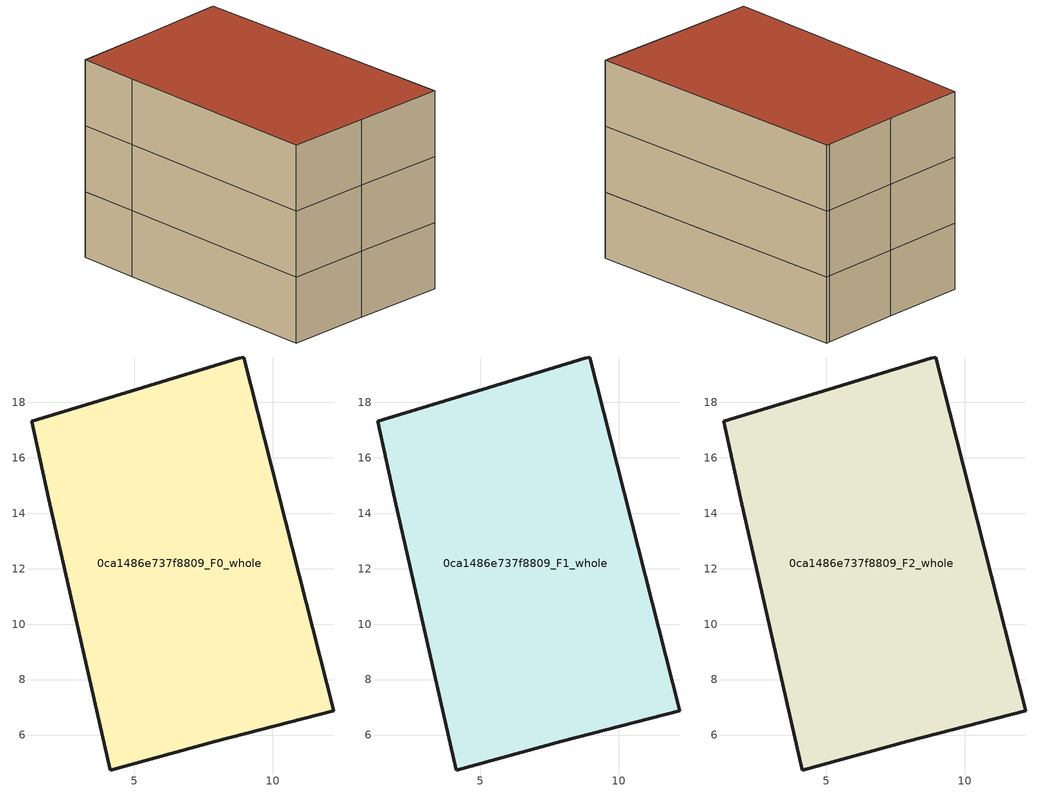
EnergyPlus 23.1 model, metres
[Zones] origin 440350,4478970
0ca1486e737f8809_F0_whole
 floor ground (EU_floor_Construction): 8.95,19.63 12.2,6.89 7.95,5.78 4.14,4.74 1.92,14.5 1.31,17.31 5.11,18.46 8.77,19.58 z0
 wall outside (EU_wall_Construction): 7.95,5.78 12.2,6.89 8.95,19.63 8.77,19.58 5.11,18.46 1.31,17.31 1.92,14.5 4.14,4.74 7.95,5.78 z0:3
0ca1486e737f8809_F1_whole
 floor to 0ca1486e737f8809_F0_whole (EU_floor_Construction): 8.95,19.63 12.2,6.89 7.95,5.78 4.14,4.74 1.92,14.5 1.31,17.31 5.11,18.46 8.77,19.58 z3
 wall outside (EU_wall_Construction): 7.95,5.78 12.2,6.89 8.95,19.63 8.77,19.58 5.11,18.46 1.31,17.31 1.92,14.5 4.14,4.74 7.95,5.78 z3:6
0ca1486e737f8809_F2_whole
 floor to 0ca1486e737f8809_F1_whole (EU_floor_Construction): 8.95,19.63 12.2,6.89 7.95,5.78 4.14,4.74 1.92,14.5 1.31,17.31 5.11,18.46 8.77,19.58 z6
 wall outside (EU_wall_Construction): 7.95,5.78 12.2,6.89 8.95,19.63 8.77,19.58 5.11,18.46 1.31,17.31 1.92,14.5 4.14,4.74 7.95,5.78 z6:9
 roof outside (EU_roof_Construction): 12.2,6.89 8.95,19.63 8.77,19.58 5.11,18.46 1.31,17.31 1.92,14.5 4.14,4.74 7.95,5.78 z9
[Building]
EU S2 Campaign: North Axis=0; Terrain=City; Solar Distribution=FullExterior
[Site:Location]
Madrid: Latitude=40.5; Longitude=-3.5; Time Zone=1; Elevation=609
[SizingPeriod:WeatherFileDays]
AnnualSizingPeriod: Begin Month=1; Begin Day of Month=1; End Month=12; End Day of Month=31; Day of Week for Start Day=Monday; Use Weather File Daylight Saving Period=No; Use Weather File Rain and Snow Indicators=No
[MATERIAL]
EU_InternalMass_Material: Roughness=MediumRough; Thickness=0.1; Conductivity=1; Density=1800; Specific Heat=900; Thermal Absorptance=0.9; Solar Absorptance=0.7; Visible Absorptance=0.7
[MATERIAL:NOMASS] Roughness=MediumRough; Thermal Absorptance=0.9; Solar Absorptance=0.7; Visible Absorptance=0.7
Name | Thermal Resistance
EU_wall_NoMass | 0.419739
EU_roof_NoMass | 0.352165
EU_floor_NoMass | 0.608284
[CONSTRUCTION]
EU_wall_Construction: EU_wall_NoMass
EU_roof_Construction: EU_roof_NoMass
EU_floor_Construction: EU_floor_NoMass
EU_InternalMass_Construction: EU_InternalMass_Material
[ZONE] Type=1; Multiplier=1; Ceiling Height=autocalculate; Volume=318.491; Floor Area=autocalculate; Part of Total Floor Area=Yes
0ca1486e737f8809_F0_whole; 0ca1486e737f8809_F1_whole; 0ca1486e737f8809_F2_whole
[INTERNALMASS] Construction=EU_InternalMass_Construction; Surface Area=99.6828
Name | Zone or ZoneList
0ca1486e737f8809_F0_whole_EU_InternalMass | 0ca1486e737f8809_F0_whole
0ca1486e737f8809_F1_whole_EU_InternalMass | 0ca1486e737f8809_F1_whole
0ca1486e737f8809_F2_whole_EU_InternalMass | 0ca1486e737f8809_F2_whole
[OTHEREQUIPMENT] Fuel Type=Electricity; Design Level Calculation Method=Watts/Area; Power per Zone Floor Area=1; Fraction Latent=0; Fraction Radiant=0; Fraction Lost=0; Carbon Dioxide Generation Rate=0; EndUse Subcategory=EU_Step8_InternalGains
Name | Zone or ZoneList or Space or SpaceList | Schedule
EU_Step8_InternalGain_0ca1486e737f8809_F0_whole_f000 | 0ca1486e737f8809_F0_whole | EU_Step8_GainSchedule_0ca1486e737f8809_F0_whole_f000
EU_Step8_InternalGain_0ca1486e737f8809_F1_whole_f000 | 0ca1486e737f8809_F1_whole | EU_Step8_GainSchedule_0ca1486e737f8809_F1_whole_f000
EU_Step8_InternalGain_0ca1486e737f8809_F2_whole_f000 | 0ca1486e737f8809_F2_whole | EU_Step8_GainSchedule_0ca1486e737f8809_F2_whole_f000
[ZONEVENTILATION:DESIGNFLOWRATE] Schedule=EU_AlwaysOn; Design Flow Rate Calculation Method=AirChanges/Hour; Air Changes per Hour=0.703302; Ventilation Type=Natural; Fan Pressure Rise=0; Fan Total Efficiency=1; Constant Term Coefficient=1; Temperature Term Coefficient=0; Velocity Term Coefficient=0; Velocity Squared Term Coefficient=0; Minimum Indoor Temperature=-100; Maximum Indoor Temperature=100; Delta Temperature=-100; Minimum Outdoor Temperature=-100; Maximum Outdoor Temperature=100; Maximum Wind Speed=40
Name | Zone or ZoneList or Space or SpaceList
EU_ConstantAir_0ca1486e737f8809_F0_whole | 0ca1486e737f8809_F0_whole
EU_ConstantAir_0ca1486e737f8809_F1_whole | 0ca1486e737f8809_F1_whole
EU_ConstantAir_0ca1486e737f8809_F2_whole | 0ca1486e737f8809_F2_whole
[HVACTEMPLATE:THERMOSTAT] Constant Heating Setpoint=20; Constant Cooling Setpoint=50
EU_HeatOnly_0ca1486e737f8809_F0_whole; EU_HeatOnly_0ca1486e737f8809_F1_whole; EU_HeatOnly_0ca1486e737f8809_F2_whole
[HVACTEMPLATE:ZONE:IDEALLOADSAIRSYSTEM] System Availability Schedule=EU_AlwaysOn; Maximum Heating Supply Air Temperature=50; Minimum Cooling Supply Air Temperature=13; Maximum Heating Supply Air Humidity Ratio=0.0156; Minimum Cooling Supply Air Humidity Ratio=0.0077; Heating Limit=NoLimit; Cooling Limit=NoLimit; Heating Availability Schedule=EU_AlwaysOn; Cooling Availability Schedule=EU_CoolingOff; Dehumidification Control Type=ConstantSensibleHeatRatio; Cooling Sensible Heat Ratio=0.7; Dehumidification Setpoint=60; Humidification Control Type=None; Humidification Setpoint=30; Outdoor Air Method=None; Outdoor Air Flow Rate per Person=0.00944; Outdoor Air Flow Rate per Zone Floor Area=0; Outdoor Air Flow Rate per Zone=0; Demand Controlled Ventilation Type=None; Outdoor Air Economizer Type=NoEconomizer; Heat Recovery Type=None; Sensible Heat Recovery Effectiveness=0.7; Latent Heat Recovery Effectiveness=0.65
Name | Template Thermostat
0ca1486e737f8809_F0_whole | EU_HeatOnly_0ca1486e737f8809_F0_whole
0ca1486e737f8809_F1_whole | EU_HeatOnly_0ca1486e737f8809_F1_whole
0ca1486e737f8809_F2_whole | EU_HeatOnly_0ca1486e737f8809_F2_whole
[SIZING:ZONE] Zone Cooling Design Supply Air Temperature Input Method=SupplyAirTemperature; Zone Cooling Design Supply Air Temperature=13; Zone Heating Design Supply Air Temperature Input Method=SupplyAirTemperature; Zone Heating Design Supply Air Temperature=50; Zone Cooling Design Supply Air Humidity Ratio=0.008; Zone Heating Design Supply Air Humidity Ratio=0.008; Cooling Design Air Flow Method=DesignDay; Cooling Design Air Flow Rate=0; Cooling Minimum Air Flow per Zone Floor Area=0.000762; Cooling Minimum Air Flow=0; Cooling Minimum Air Flow Fraction=0.2; Heating Design Air Flow Method=DesignDay; Heating Design Air Flow Rate=0; Heating Maximum Air Flow per Zone Floor Area=0.002032; Heating Maximum Air Flow=0.141576; Heating Maximum Air Flow Fraction=0.3; Account for Dedicated Outdoor Air System=No; Dedicated Outdoor Air System Control Strategy=NeutralSupplyAir; Dedicated Outdoor Air Low Setpoint Temperature for Design=autosize; Dedicated Outdoor Air High Setpoint Temperature for Design=autosize; Zone Load Sizing Method=Sensible Load Only No Latent Load; Zone Latent Cooling Design Supply Air Humidity Ratio Input Method=HumidityRatioDifference; Zone Cooling Design Supply Air Humidity Ratio Difference=0.005; Zone Latent Heating Design Supply Air Humidity Ratio Input Method=HumidityRatioDifference; Zone Humidification Design Supply Air Humidity Ratio Difference=0.005
0ca1486e737f8809_F0_whole; 0ca1486e737f8809_F1_whole; 0ca1486e737f8809_F2_whole
[SCHEDULE:CONSTANT]
Name | Hourly Value
EU_AlwaysOn | 1
EU_CoolingOff | 0
[SCHEDULE:FILE] Column Number=1; Rows to Skip at Top=0; Number of Hours of Data=8760; Column Separator=Comma; Interpolate to Timestep=No; Minutes per Item=60; Adjust Schedule for Daylight Savings=Yes
Name | File
EU_Step8_GainSchedule_0ca1486e737f8809_F0_whole_f000 | C:\Users\o_iseri\Desktop\OpenUBEM\openubem\outputs\eu_evidence\EU-11\ES-MAD-BERRUGUETE\idfs\0ca1486e737f8809\0ca1486e737f8809_F0_whole_f000_gain.csv
EU_Step8_GainSchedule_0ca1486e737f8809_F1_whole_f000 | C:\Users\o_iseri\Desktop\OpenUBEM\openubem\outputs\eu_evidence\EU-11\ES-MAD-BERRUGUETE\idfs\0ca1486e737f8809\0ca1486e737f8809_F1_whole_f000_gain.csv
EU_Step8_GainSchedule_0ca1486e737f8809_F2_whole_f000 | C:\Users\o_iseri\Desktop\OpenUBEM\openubem\outputs\eu_evidence\EU-11\ES-MAD-BERRUGUETE\idfs\0ca1486e737f8809\0ca1486e737f8809_F2_whole_f000_gain.csv
